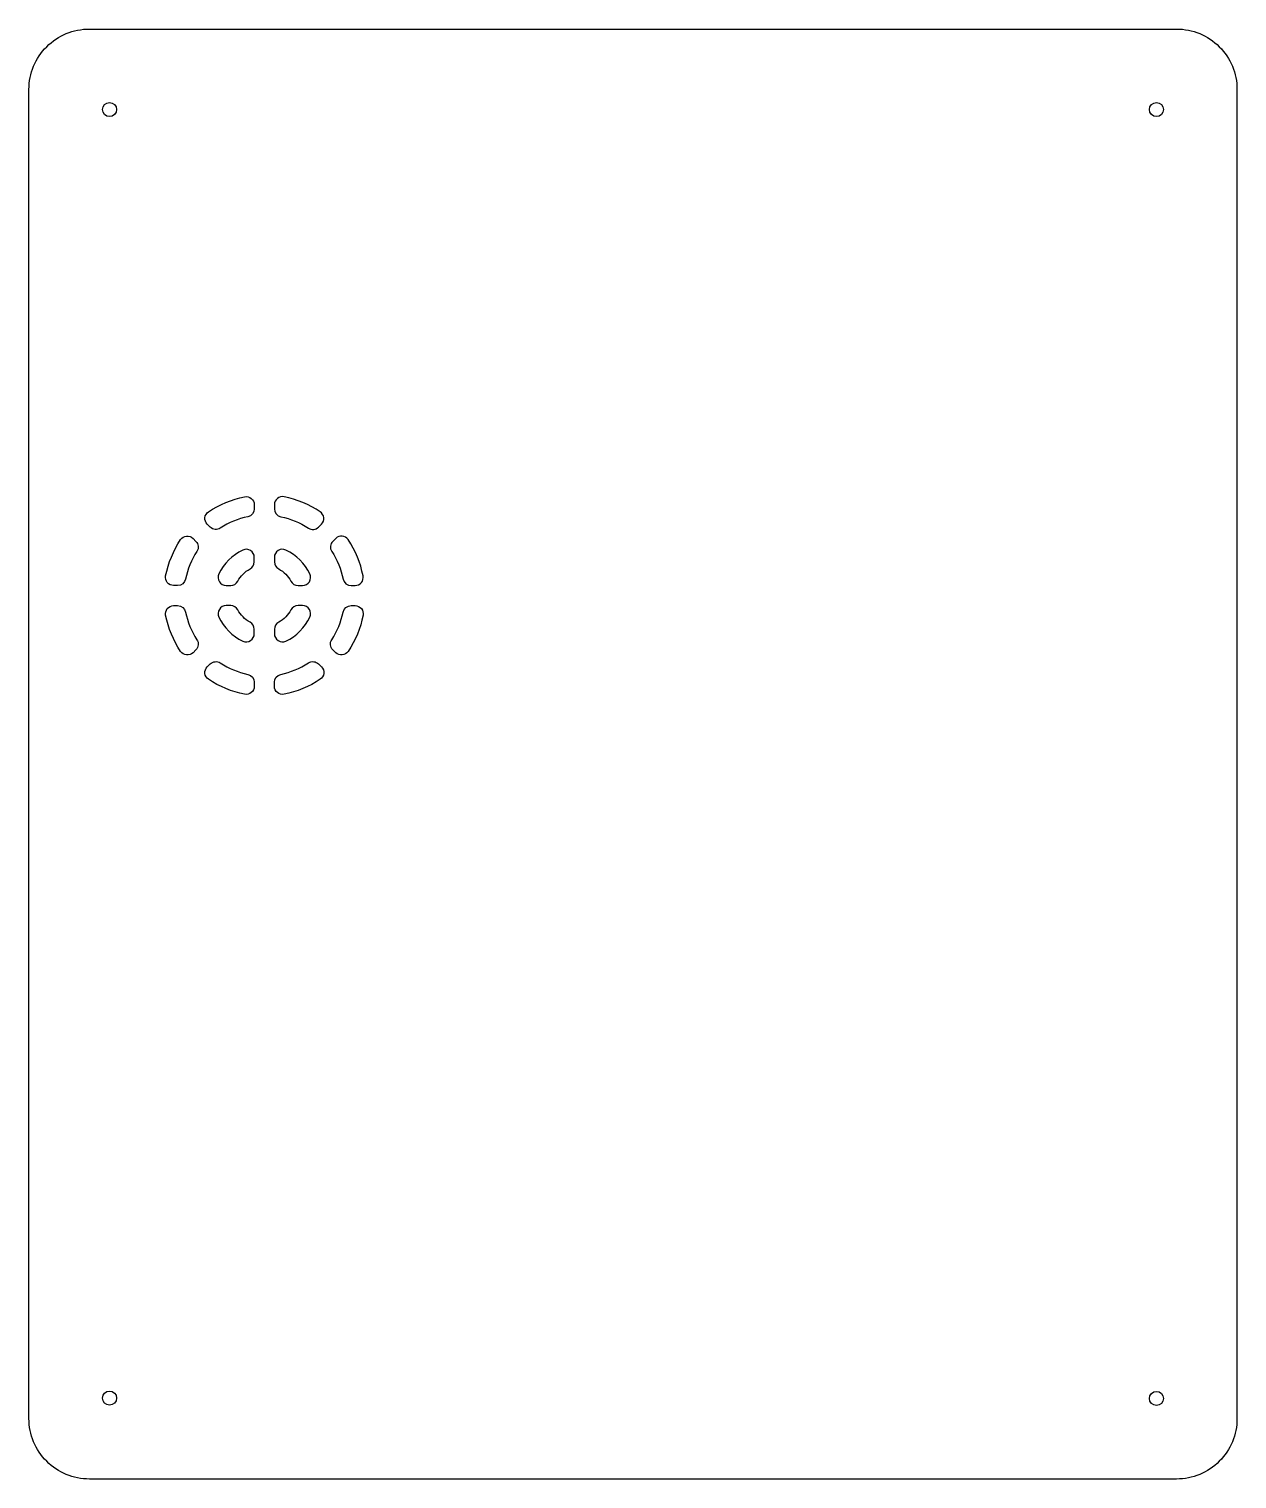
# Model space of a CAD drawing. Header units: millimetres. Extents: x -377 to -77, y -405 to -45.
import ezdxf

# ---------------------------------------------------------------- set-up
doc = ezdxf.new("R2010")
doc.units = ezdxf.units.MM
doc.layers.get('0').update_dxf_attribs({"linetype": 'CONTINUOUS'})

msp = doc.modelspace()

# ---------------------------------------------------------------- linework, layer by layer
for points in [[(-361.69, -45.09), (-91.69, -45.09, -0.414214), (-76.69, -60.09), (-76.69, -390.09, -0.414214), (-91.69, -405.09), (-361.69, -405.09, -0.414214), (-376.69, -390.09), (-376.69, -60.09, -0.414214)], [(-332.11, -164.95, -0.098202), (-323.13, -161.23, -0.47314), (-320.74, -163.19), (-320.74, -164.21, -0.355087), (-322.33, -166.17, 0.093622), (-329.19, -169.01, -0.355087), (-331.7, -168.75), (-332.42, -168.03, -0.47314)], [(-304.78, -168.75), (-304.06, -168.03, 0.47314), (-304.36, -164.95, 0.098202), (-313.35, -161.23, 0.47314), (-315.74, -163.19), (-315.74, -164.21, 0.355087), (-314.15, -166.17, -0.093622), (-307.29, -169.01, 0.355087)], [(-342.75, -180.85, -0.098202), (-339.03, -171.87, -0.47314), (-335.95, -171.56), (-335.23, -172.29, -0.355087), (-334.97, -174.8, 0.093622), (-337.81, -181.65, -0.355087), (-339.77, -183.25), (-340.79, -183.25, -0.47314)], [(-296.7, -183.25), (-295.68, -183.25, 0.47314), (-293.72, -180.85, 0.098202), (-297.44, -171.87, 0.47314), (-300.52, -171.56), (-301.24, -172.29, 0.355087), (-301.5, -174.8, -0.093622), (-298.66, -181.65, 0.355087)], [(-327.72, -183.25), (-326.6, -183.25, 0.276039), (-324.84, -182.19, -0.14701), (-321.79, -179.14, 0.276039), (-320.74, -177.38), (-320.74, -176.26, 0.55076), (-323.59, -174.45, 0.172937), (-329.53, -180.39, 0.55076)], [(-309.87, -183.25), (-308.75, -183.25, 0.55076), (-306.94, -180.39, 0.172937), (-312.88, -174.45, 0.55076), (-315.74, -176.26), (-315.74, -177.38, 0.276039), (-314.68, -179.14, -0.14701), (-311.63, -182.19, 0.276039)], [(-339.03, -199.62, -0.098202), (-342.75, -190.64, -0.47314), (-340.79, -188.25), (-339.77, -188.25, -0.355087), (-337.81, -189.84, 0.093622), (-334.97, -196.7, -0.355087), (-335.23, -199.21), (-335.95, -199.93, -0.47314)], [(-320.74, -195.23), (-320.74, -194.11, 0.276039), (-321.79, -192.35, -0.14701), (-324.84, -189.3, 0.276039), (-326.6, -188.25), (-327.72, -188.25, 0.55076), (-329.53, -191.1, 0.172937), (-323.59, -197.04, 0.55076)], [(-308.75, -188.25), (-309.87, -188.25, 0.276039), (-311.63, -189.3, -0.14701), (-314.68, -192.35, 0.276039), (-315.74, -194.11), (-315.74, -195.23, 0.55076), (-312.88, -197.04, 0.172937), (-306.94, -191.1, 0.55076)], [(-293.72, -190.64, -0.098202), (-297.44, -199.62, -0.47314), (-300.52, -199.93), (-301.24, -199.21, -0.355087), (-301.5, -196.7, 0.093622), (-298.66, -189.84, -0.355087), (-296.7, -188.25), (-295.68, -188.25, -0.47314)], [(-323.13, -210.26, -0.098202), (-332.11, -206.54, -0.47314), (-332.42, -203.46), (-331.7, -202.74, -0.355087), (-329.19, -202.48, 0.093622), (-322.33, -205.32, -0.355087), (-320.74, -207.28), (-320.74, -208.3, -0.47314)], [(-304.36, -206.54, -0.098202), (-313.35, -210.26, -0.47314), (-315.74, -208.3), (-315.74, -207.28, -0.355087), (-314.15, -205.32, 0.093622), (-307.29, -202.48, -0.355087), (-304.78, -202.74), (-304.06, -203.46, -0.47314)]]:
    msp.add_lwpolyline(points, format="xyb", close=True)
for centre in [(-356.69, -65.09), (-96.69, -65.09), (-356.69, -384.99), (-96.69, -385.09)]:
    msp.add_circle(centre, 1.75)

doc.saveas('drawing.dxf')
